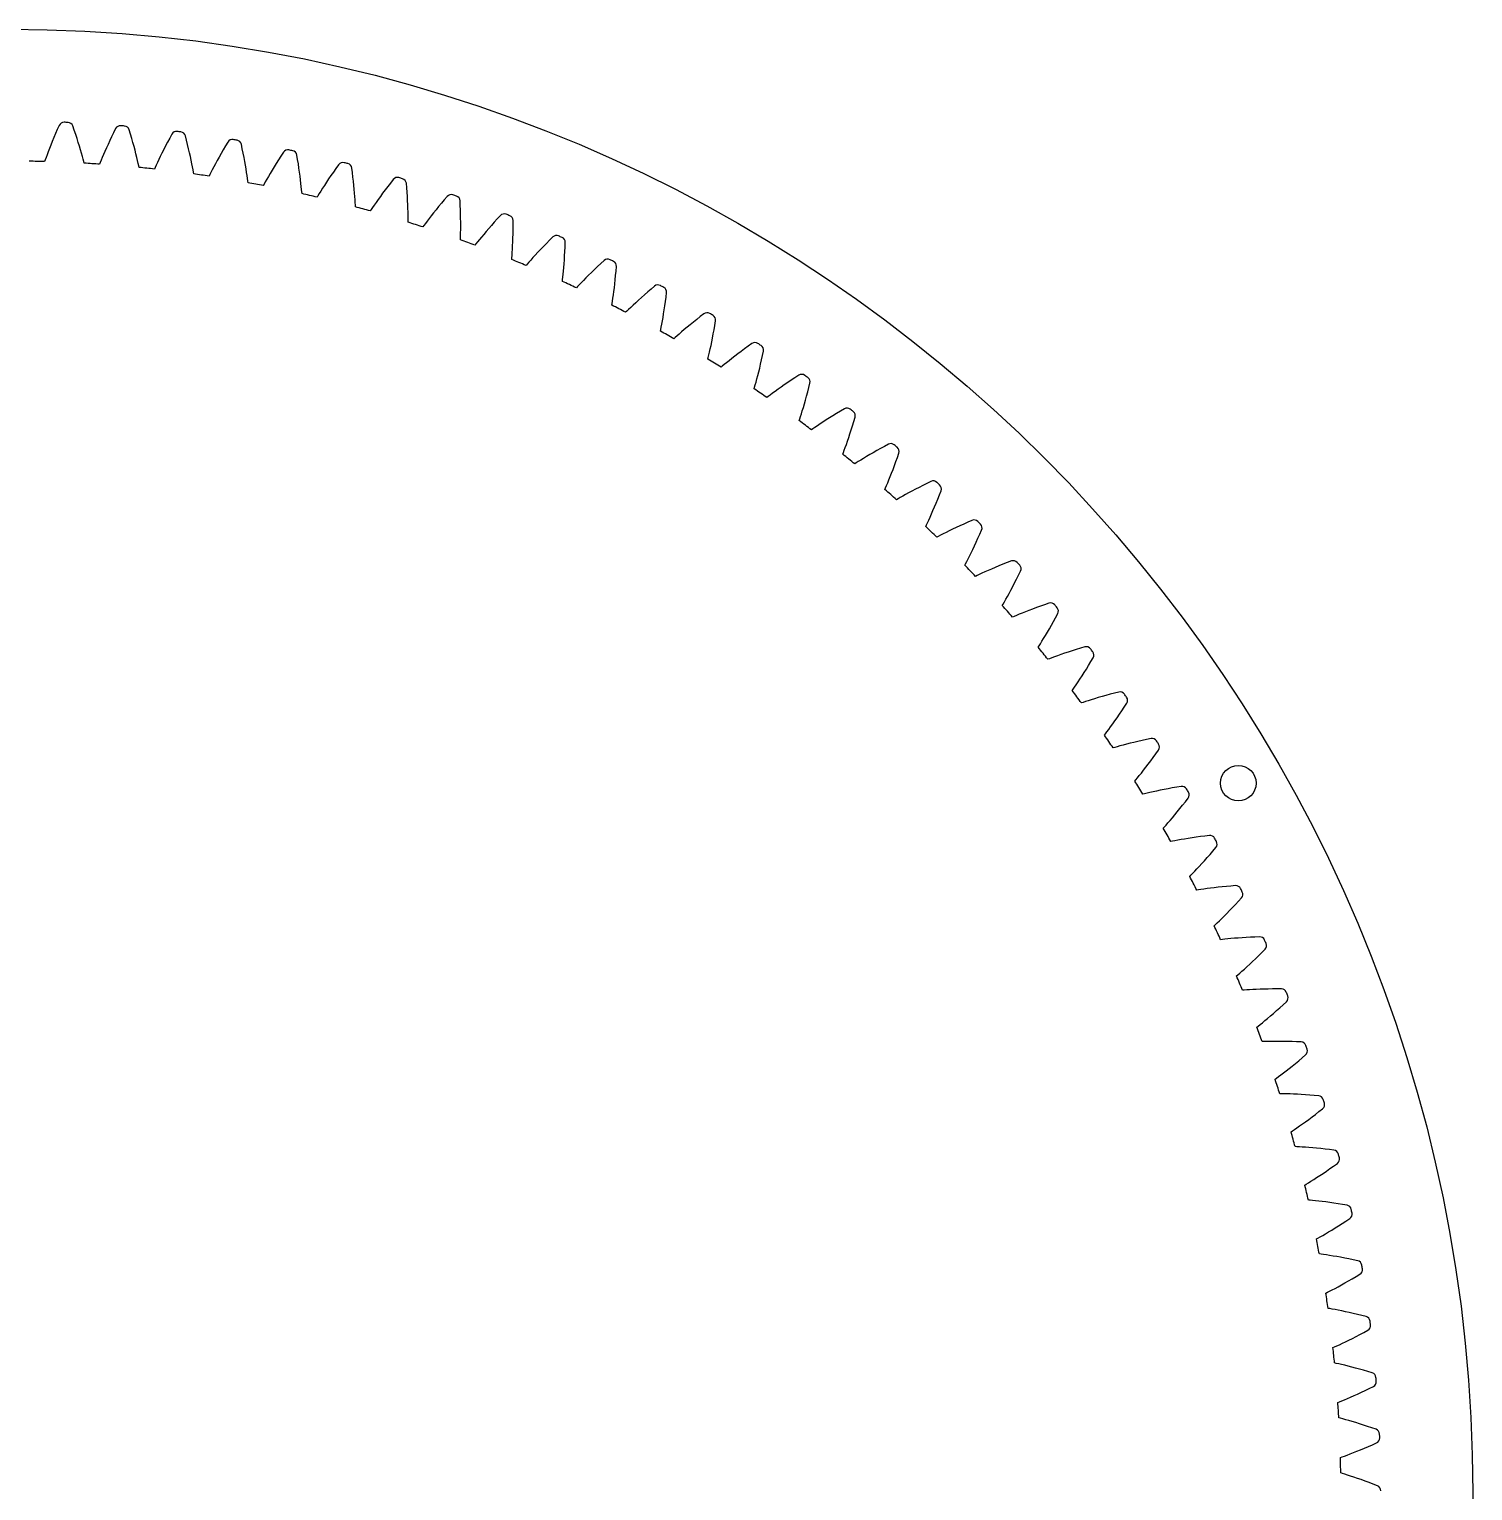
# Model space of a CAD drawing. Header units: millimetres. Extents: x -82 to 82, y -82 to 82.
# Drawn here: x 1.1 to 82.4, y 0.1 to 82.4 of the extents above; entities that cross this region are included whole.
import ezdxf

# ---------------------------------------------------------------- set-up
doc = ezdxf.new("R2010")
doc.units = ezdxf.units.MM

msp = doc.modelspace()

# ---------------------------------------------------------------- linework, layer by layer
at = {"layer": 'fixed_ring'}
for p, q in [((2.696137, 76.776271), (2.596645, 76.546141)), ((2.800373, 77.013243), (2.696137, 76.776271)), ((3.653206, 76.736686), (3.568895, 76.981456)), ((3.733354, 76.499127), (3.653206, 76.736686)), ((5.866611, 76.599267), (5.757694, 76.373446)), ((5.980551, 76.831729), (5.866611, 76.599267)), ((6.821227, 76.520166), (6.747103, 76.768211)), ((2.331701, 75.902891), (2.254958, 75.707035)), ((2.414335, 76.108696), (2.331701, 75.902891)), ((2.502687, 76.323391), (2.414335, 76.108696)), ((2.596645, 76.546141), (2.502687, 76.323391)), ((3.808596, 76.269378), (3.733354, 76.499127)), ((3.878917, 76.048121), (3.808596, 76.269378)), ((3.944274, 75.836194), (3.878917, 76.048121)), ((4.004581, 75.63467), (3.944274, 75.836194)), ((5.466394, 75.741694), (5.381623, 75.549177)), ((5.557463, 75.943909), (5.466394, 75.741694)), ((5.654612, 76.154769), (5.557463, 75.943909)), ((5.757694, 76.373446), (5.654612, 76.154769)), ((6.891489, 76.279497), (6.821227, 76.520166)), ((6.957173, 76.046836), (6.891489, 76.279497)), ((7.01829, 75.822861), (6.957173, 76.046836)), ((7.074834, 75.608415), (7.01829, 75.822861)), ((8.796875, 75.856038), (8.691095, 75.649372)), ((8.908907, 76.070268), (8.796875, 75.856038)), ((9.027062, 76.291396), (8.908907, 76.070268)), ((9.150511, 76.518951), (9.027062, 76.291396)), ((9.977594, 76.172912), (9.913784, 76.423809)), ((10.03785, 75.929546), (9.977594, 76.172912)), ((10.093863, 75.694368), (10.03785, 75.929546)), ((12.172091, 75.853181), (12.044898, 75.637125)), ((12.304838, 76.07544), (12.172091, 75.853181)), ((13.116914, 75.695518), (13.063527, 75.948837)), ((2.016445, 75.064317), (1.984515, 74.97374)), ((2.063881, 75.196726), (2.016445, 75.064317)), ((2.120422, 75.3514), (2.063881, 75.196726)), ((2.184382, 75.52254), (2.120422, 75.3514)), ((2.254958, 75.707035), (2.184382, 75.52254)), ((4.059681, 75.444977), (4.004581, 75.63467)), ((4.10929, 75.26914), (4.059681, 75.444977)), ((4.152865, 75.110325), (4.10929, 75.26914)), ((4.189205, 74.974451), (4.152865, 75.110325)), ((4.213546, 74.881547), (4.189205, 74.974451)), ((5.116753, 74.916865), (5.081107, 74.827684)), ((5.16962, 75.0472), (5.116753, 74.916865)), ((5.232505, 75.199406), (5.16962, 75.0472)), ((5.303483, 75.367756), (5.232505, 75.199406)), ((5.381623, 75.549177), (5.303483, 75.367756)), ((7.126761, 75.404571), (7.074834, 75.608415)), ((7.173975, 75.212763), (7.126761, 75.404571)), ((7.216275, 75.035026), (7.173975, 75.212763)), ((7.25325, 74.874546), (7.216275, 75.035026)), ((8.335649, 74.918934), (8.266528, 74.769458)), ((8.413523, 75.084207), (8.335649, 74.918934)), ((8.499094, 75.262244), (8.413523, 75.084207)), ((8.591748, 75.451093), (8.499094, 75.262244)), ((8.691095, 75.649372), (8.591748, 75.451093)), ((10.145673, 75.468059), (10.093863, 75.694368)), ((10.193306, 75.25146), (10.145673, 75.468059)), ((10.236765, 75.045644), (10.193306, 75.25146)), ((10.276012, 74.852049), (10.236765, 75.045644)), ((11.702423, 75.031586), (11.602044, 74.846727)), ((11.809879, 75.22559), (11.702423, 75.031586)), ((11.924109, 75.427708), (11.809879, 75.22559)), ((12.044898, 75.637125), (11.924109, 75.427708)), ((13.167062, 75.449869), (13.116914, 75.695518)), ((13.213308, 75.212578), (13.167062, 75.449869)), ((13.255722, 74.984322), (13.213308, 75.212578)), ((13.294363, 74.765938), (13.255722, 74.984322)), ((15.160311, 75.074758), (15.030971, 74.870511)), ((15.296324, 75.285373), (15.160311, 75.074758)), ((15.438142, 75.501956), (15.296324, 75.285373)), ((16.233825, 75.0888), (16.190951, 75.344109)), ((16.273778, 74.841289), (16.233825, 75.0888)), ((7.283943, 74.737286), (7.25325, 74.874546)), ((7.304425, 74.643455), (7.283943, 74.737286)), ((8.20832, 74.641418), (8.169019, 74.553787)), ((8.266528, 74.769458), (8.20832, 74.641418)), ((10.310931, 74.672715), (10.276012, 74.852049)), ((10.341243, 74.510845), (10.310931, 74.672715)), ((10.366238, 74.372434), (10.341243, 74.510845)), ((10.382824, 74.277836), (10.366238, 74.372434)), ((11.285863, 74.238448), (11.242974, 74.152515)), ((11.349312, 74.363972), (11.285863, 74.238448)), ((11.424551, 74.510465), (11.349312, 74.363972)), ((11.509189, 74.672379), (11.424551, 74.510465)), ((11.602044, 74.846727), (11.509189, 74.672379)), ((13.329279, 74.558503), (13.294363, 74.765938)), ((13.360493, 74.363451), (13.329279, 74.558503)), ((13.387971, 74.182828), (13.360493, 74.363451)), ((13.411567, 74.019843), (13.387971, 74.182828)), ((14.585191, 74.132974), (14.493935, 73.974696)), ((14.685172, 74.303336), (14.585191, 74.132974)), ((14.793105, 74.483889), (14.685172, 74.303336)), ((14.908486, 74.673286), (14.793105, 74.483889)), ((15.030971, 74.870511), (14.908486, 74.673286)), ((16.310179, 74.602289), (16.273778, 74.841289)), ((16.343123, 74.372475), (16.310179, 74.602289)), ((16.372707, 74.152681), (16.343123, 74.372475)), ((16.399021, 73.94398), (16.372707, 74.152681)), ((18.112153, 74.185399), (17.981623, 73.993404)), ((18.249823, 74.384127), (18.112153, 74.185399)), ((18.394423, 74.588941), (18.249823, 74.384127)), ((18.545071, 74.799479), (18.394423, 74.588941)), ((19.323, 74.353793), (19.290714, 74.610656)), ((19.352691, 74.104843), (19.323, 74.353793)), ((19.379184, 73.864543), (19.352691, 74.104843)), ((13.430821, 73.880517), (13.411567, 74.019843)), ((13.443484, 73.785315), (13.430821, 73.880517)), ((14.344124, 73.708642), (14.29772, 73.624556)), ((14.412706, 73.831437), (14.344124, 73.708642)), ((14.493935, 73.974696), (14.412706, 73.831437)), ((16.422147, 73.747805), (16.399021, 73.94398)), ((16.442138, 73.5662), (16.422147, 73.747805)), ((16.458979, 73.402379), (16.442138, 73.5662)), ((16.472458, 73.262377), (16.458979, 73.402379)), ((17.538556, 73.312542), (17.451477, 73.172763)), ((17.636275, 73.466913), (17.538556, 73.312542)), ((17.743211, 73.632999), (17.636275, 73.466913)), ((17.858513, 73.808937), (17.743211, 73.632999)), ((17.981623, 73.993404), (17.858513, 73.808937)), ((19.402603, 73.633563), (19.379184, 73.864543)), ((19.423078, 73.412735), (19.402603, 73.633563)), ((19.440745, 73.203124), (19.423078, 73.412735)), ((21.162391, 73.373542), (21.024038, 73.187106)), ((21.308155, 73.566411), (21.162391, 73.373542)), ((21.461096, 73.765075), (21.308155, 73.566411)), ((21.620315, 73.969207), (21.461096, 73.765075)), ((22.379162, 73.491755), (22.357518, 73.749732)), ((22.39854, 73.24179), (22.379162, 73.491755)), ((16.481176, 73.166733), (16.472458, 73.262377)), ((17.377878, 73.052907), (17.32804, 72.97081)), ((17.451477, 73.172763), (17.377878, 73.052907)), ((19.455745, 73.006161), (19.440745, 73.203124)), ((19.468214, 72.823886), (19.455745, 73.006161)), ((19.47827, 72.659509), (19.468214, 72.823886)), ((19.485953, 72.519069), (19.47827, 72.659509)), ((19.490711, 72.423147), (19.485953, 72.519069)), ((20.553213, 72.525135), (20.460431, 72.389074)), ((20.657228, 72.675336), (20.553213, 72.525135)), ((20.770936, 72.836861), (20.657228, 72.675336)), ((20.89341, 73.007884), (20.770936, 72.836861)), ((21.024038, 73.187106), (20.89341, 73.007884)), ((22.41508, 73.0006), (22.39854, 73.24179)), ((22.428933, 72.76885), (22.41508, 73.0006)), ((22.440265, 72.547365), (22.428933, 72.76885)), ((22.449256, 72.337203), (22.440265, 72.547365)), ((24.330083, 72.623009), (24.176473, 72.436328)), ((24.491103, 72.815182), (24.330083, 72.623009)), ((24.658622, 73.012561), (24.491103, 72.815182)), ((25.397089, 72.504157), (25.386125, 72.762808)), ((25.406121, 72.253604), (25.397089, 72.504157)), ((20.381943, 72.272361), (20.328754, 72.192394)), ((20.460431, 72.389074), (20.381943, 72.272361)), ((22.456103, 72.139788), (22.449256, 72.337203)), ((22.461028, 71.957154), (22.456103, 72.139788)), ((22.464283, 71.792501), (22.461028, 71.957154)), ((22.466156, 71.651864), (22.464283, 71.792501)), ((22.466946, 71.555827), (22.466156, 71.651864)), ((23.642888, 71.759595), (23.532755, 71.61382)), ((23.763174, 71.916282), (23.642888, 71.759595)), ((23.89261, 72.082098), (23.763174, 71.916282)), ((24.030533, 72.255769), (23.89261, 72.082098)), ((24.176473, 72.436328), (24.030533, 72.255769)), ((25.41268, 72.011938), (25.406121, 72.253604)), ((25.416945, 71.779813), (25.41268, 72.011938)), ((25.419114, 71.558048), (25.416945, 71.779813)), ((27.479267, 71.740886), (27.310443, 71.555531)), ((27.6548, 71.931173), (27.479267, 71.740886)), ((28.371627, 71.392687), (28.371361, 71.65157)), ((23.351185, 71.36834), (23.294737, 71.290639)), ((23.43443, 71.481709), (23.351185, 71.36834)), ((23.532755, 71.61382), (23.43443, 71.481709)), ((25.407976, 70.662243), (25.411917, 70.802837)), ((25.411917, 70.802837), (25.415469, 70.967483)), ((25.415469, 70.967483), (25.418095, 71.150166)), ((25.418095, 71.150166), (25.419412, 71.347695)), ((25.419412, 71.347695), (25.419114, 71.558048)), ((26.714813, 70.872835), (26.588155, 70.721253)), ((26.850991, 71.033161), (26.714813, 70.872835)), ((26.995973, 71.200984), (26.850991, 71.033161)), ((27.149249, 71.375358), (26.995973, 71.200984)), ((27.310443, 71.555531), (27.149249, 71.375358)), ((28.361531, 70.668141), (28.366863, 70.900244)), ((28.366863, 70.900244), (28.370296, 71.141975)), ((28.370296, 71.141975), (28.371627, 71.392687)), ((25.404796, 70.566255), (25.407976, 70.662243)), ((26.280532, 70.342387), (26.220922, 70.267085)), ((26.368391, 70.452219), (26.280532, 70.342387)), ((26.472091, 70.580154), (26.368391, 70.452219)), ((26.588155, 70.721253), (26.472091, 70.580154)), ((28.326487, 69.856566), (28.33666, 70.038984)), ((28.33666, 70.038984), (28.346139, 70.23629)), ((28.346139, 70.23629), (28.354534, 70.446476)), ((28.354534, 70.446476), (28.361531, 70.668141)), ((29.915291, 70.024553), (29.763497, 69.862865)), ((30.075642, 70.192444), (29.915291, 70.024553)), ((30.244144, 70.365802), (30.075642, 70.192444)), ((30.420483, 70.544022), (30.244144, 70.365802)), ((30.60373, 70.726893), (30.420483, 70.544022)), ((31.286001, 69.908801), (31.297691, 70.159243)), ((31.297691, 70.159243), (31.308124, 70.417917)), ((28.299243, 69.456122), (28.306387, 69.551896)), ((28.306387, 69.551896), (28.316134, 69.692208)), ((28.316134, 69.692208), (28.326487, 69.856566)), ((29.16498, 69.196255), (29.102308, 69.123481)), ((29.257302, 69.302363), (29.16498, 69.196255)), ((29.366201, 69.425903), (29.257302, 69.302363)), ((29.487996, 69.562085), (29.366201, 69.425903)), ((29.62081, 69.708304), (29.487996, 69.562085)), ((29.763497, 69.862865), (29.62081, 69.708304)), ((31.224437, 69.004888), (31.241512, 69.214548)), ((31.241512, 69.214548), (31.257663, 69.435734)), ((31.257663, 69.435734), (31.272581, 69.667418)), ((31.272581, 69.667418), (31.286001, 69.908801)), ((33.309727, 69.226635), (33.126173, 69.055854)), ((33.500374, 69.401777), (33.309727, 69.226635)), ((31.156436, 68.322721), (31.171974, 68.46251)), ((31.171974, 68.46251), (31.18911, 68.626301)), ((31.18911, 68.626301), (31.206813, 68.808142)), ((31.206813, 68.808142), (31.224437, 69.004888)), ((32.4762, 68.424677), (32.337458, 68.284072)), ((32.625153, 68.573209), (32.4762, 68.424677)), ((32.783499, 68.728487), (32.625153, 68.573209)), ((32.950651, 68.889608), (32.783499, 68.728487)), ((33.126173, 69.055854), (32.950651, 68.889608)), ((34.124871, 68.315567), (34.148255, 68.556189)), ((34.148255, 68.556189), (34.170284, 68.805934)), ((34.170284, 68.805934), (34.191398, 69.063956)), ((31.145341, 68.227324), (31.156436, 68.322721)), ((31.999599, 67.931903), (31.933974, 67.861781)), ((32.096228, 68.034105), (31.999599, 67.931903)), ((32.210139, 68.153039), (32.096228, 68.034105)), ((32.337458, 68.284072), (32.210139, 68.153039)), ((34.02365, 67.459743), (34.049389, 67.655592)), ((34.049389, 67.655592), (34.075113, 67.864367)), ((34.075113, 67.864367), (34.100391, 68.084697)), ((34.100391, 68.084697), (34.124871, 68.315567)), ((35.951607, 67.627925), (35.769365, 67.469074)), ((36.142061, 67.790975), (35.951607, 67.627925)), ((36.339783, 67.958089), (36.142061, 67.790975)), ((36.984498, 67.335071), (37.016256, 67.592)), ((33.938228, 66.881961), (33.953256, 66.976818)), ((33.953256, 66.976818), (33.974557, 67.115846)), ((33.974557, 67.115846), (33.998447, 67.278788)), ((33.998447, 67.278788), (34.02365, 67.459743)), ((34.999046, 66.763737), (34.880317, 66.649612)), ((35.131671, 66.889396), (34.999046, 66.763737)), ((35.276106, 67.024148), (35.131671, 66.889396)), ((35.43107, 67.166397), (35.276106, 67.024148)), ((35.595697, 67.314999), (35.43107, 67.166397)), ((35.769365, 67.469074), (35.595697, 67.314999)), ((36.884859, 66.617339), (36.918859, 66.846999)), ((36.918859, 66.846999), (36.952167, 67.086449)), ((36.952167, 67.086449), (36.984498, 67.335071)), ((34.779548, 66.55149), (34.711081, 66.48414)), ((34.880317, 66.649612), (34.779548, 66.55149)), ((36.749699, 65.816331), (36.782357, 65.996089)), ((36.782357, 65.996089), (36.816169, 66.190707)), ((36.816169, 66.190707), (36.850498, 66.398241)), ((36.850498, 66.398241), (36.884859, 66.617339)), ((38.526967, 65.933271), (38.34708, 65.786504)), ((38.715618, 66.084456), (38.526967, 65.933271)), ((38.912647, 66.239496), (38.715618, 66.084456)), ((39.117106, 66.398295), (38.912647, 66.239496)), ((39.735525, 65.749167), (39.777873, 66.004564)), ((36.673132, 65.422331), (36.692067, 65.516487)), ((36.692067, 65.516487), (36.719095, 65.654515)), ((36.719095, 65.654515), (36.749699, 65.816331)), ((37.500076, 65.057375), (37.428885, 64.992912)), ((37.604815, 65.151248), (37.500076, 65.057375)), ((37.728158, 65.260369), (37.604815, 65.151248)), ((37.865863, 65.380441), (37.728158, 65.260369)), ((38.015743, 65.509109), (37.865863, 65.380441)), ((38.176453, 65.644833), (38.015743, 65.509109)), ((38.34708, 65.786504), (38.176453, 65.644833)), ((39.562924, 64.818675), (39.606311, 65.036165)), ((39.606311, 65.036165), (39.649772, 65.264225)), ((39.649772, 65.264225), (39.692947, 65.502094)), ((39.692947, 65.502094), (39.735525, 65.749167)), ((39.400899, 64.081014), (39.438164, 64.241427)), ((39.438164, 64.241427), (39.478223, 64.419683)), ((39.478223, 64.419683), (39.520048, 64.612737)), ((39.520048, 64.612737), (39.562924, 64.818675)), ((41.218746, 64.284823), (41.032948, 64.145614)), ((41.413484, 64.428082), (41.218746, 64.284823)), ((41.616752, 64.574847), (41.413484, 64.428082)), ((41.827599, 64.725062), (41.616752, 64.574847)), ((42.418664, 64.050932), (42.47153, 64.30436)), ((39.34538, 63.850929), (39.36819, 63.944221)), ((39.36819, 63.944221), (39.400899, 64.081014)), ((40.156537, 63.452111), (40.082742, 63.390645)), ((40.265065, 63.541576), (40.156537, 63.452111)), ((40.392812, 63.645506), (40.265065, 63.541576)), ((40.535361, 63.759784), (40.392812, 63.645506)), ((40.69043, 63.882148), (40.535361, 63.759784)), ((40.856612, 64.011116), (40.69043, 63.882148)), ((41.032948, 64.145614), (40.856612, 64.011116)), ((42.260095, 63.343879), (42.312944, 63.569948)), ((42.312944, 63.569948), (42.365912, 63.805829)), ((42.365912, 63.805829), (42.418664, 64.050932)), ((42.059249, 62.556769), (42.106641, 62.733216)), ((42.106641, 62.733216), (42.156408, 62.924378)), ((42.156408, 62.924378), (42.207758, 63.128368)), ((42.207758, 63.128368), (42.260095, 63.343879)), ((44.040595, 62.661633), (43.840104, 62.526544)), ((44.249755, 62.799873), (44.040595, 62.661633)), ((44.466629, 62.941247), (44.249755, 62.799873)), ((41.950408, 62.170438), (41.977054, 62.262708)), ((41.977054, 62.262708), (42.015388, 62.398032)), ((42.015388, 62.398032), (42.059249, 62.556769)), ((42.856523, 61.823343), (42.74439, 61.73844)), ((42.988456, 61.921906), (42.856523, 61.823343)), ((43.135606, 62.030195), (42.988456, 61.921906)), ((43.295599, 62.146047), (43.135606, 62.030195)), ((43.466968, 62.268036), (43.295599, 62.146047)), ((43.648712, 62.395133), (43.466968, 62.268036)), ((43.840104, 62.526544), (43.648712, 62.395133)), ((44.841679, 61.543371), (44.903825, 61.767062)), ((44.903825, 61.767062), (44.966495, 62.000554)), ((44.966495, 62.000554), (45.029331, 62.243267)), ((45.029331, 62.243267), (45.092625, 62.494294)), ((42.74439, 61.73844), (42.668118, 61.680075)), ((44.608477, 60.765233), (44.66312, 60.939571)), ((44.66312, 60.939571), (44.720744, 61.128512)), ((44.720744, 61.128512), (44.780481, 61.330206)), ((44.780481, 61.330206), (44.841679, 61.543371)), ((46.807158, 60.917607), (46.592465, 60.788129)), ((47.029689, 61.049897), (46.807158, 60.917607)), ((44.483763, 60.383729), (44.5142, 60.47482)), ((44.5142, 60.47482), (44.558094, 60.608445)), ((44.558094, 60.608445), (44.608477, 60.765233)), ((45.662154, 60.194629), (45.510654, 60.092513)), ((45.826798, 60.303769), (45.662154, 60.194629)), ((46.003062, 60.418573), (45.826798, 60.303769)), ((46.189902, 60.538051), (46.003062, 60.418573)), ((46.386562, 60.66144), (46.189902, 60.538051)), ((46.592465, 60.788129), (46.386562, 60.66144)), ((47.490254, 60.089351), (47.563066, 60.32926)), ((47.563066, 60.32926), (47.63668, 60.577457)), ((45.259215, 59.919289), (45.180597, 59.864127)), ((45.374761, 59.999486), (45.259215, 59.919289)), ((45.510654, 60.092513), (45.374761, 59.999486)), ((47.208676, 59.22821), (47.276697, 59.427263)), ((47.276697, 59.427263), (47.346652, 59.637717)), ((47.346652, 59.637717), (47.417988, 59.858649)), ((47.417988, 59.858649), (47.490254, 60.089351)), ((46.94112, 58.493857), (46.975294, 58.583611)), ((46.975294, 58.583611), (47.024673, 58.715308)), ((47.024673, 58.715308), (47.081493, 58.86988)), ((47.081493, 58.86988), (47.143293, 59.041812)), ((47.143293, 59.041812), (47.208676, 59.22821)), ((48.46056, 58.465886), (48.279702, 58.358464)), ((48.652178, 58.57754), (48.46056, 58.465886)), ((48.853769, 58.692697), (48.652178, 58.57754)), ((49.064731, 58.810768), (48.853769, 58.692697)), ((49.284592, 58.931264), (49.064731, 58.810768)), ((49.5124, 59.054245), (49.284592, 58.931264)), ((50.015541, 58.312182), (50.099349, 58.557125)), ((47.696716, 57.997768), (47.615885, 57.945901)), ((47.815477, 58.073121), (47.696716, 57.997768)), ((47.955099, 58.160452), (47.815477, 58.073121)), ((48.110688, 58.256221), (47.955099, 58.160452)), ((48.279702, 58.358464), (48.110688, 58.256221)), ((49.692141, 57.42279), (49.770733, 57.630172)), ((49.770733, 57.630172), (49.851139, 57.847968)), ((49.851139, 57.847968), (49.932877, 58.075486)), ((49.932877, 58.075486), (50.015541, 58.312182)), ((49.410911, 56.721858), (49.47407, 56.87395)), ((49.47407, 56.87395), (49.542923, 57.04318)), ((49.542923, 57.04318), (49.615953, 57.226718)), ((49.615953, 57.226718), (49.692141, 57.42279)), ((51.677824, 56.844238), (51.453171, 56.732931)), ((51.91052, 56.9577), (51.677824, 56.844238)), ((49.318278, 56.504048), (49.356132, 56.592314)), ((49.356132, 56.592314), (49.410911, 56.721858)), ((50.174501, 56.047539), (50.052728, 55.977158)), ((50.317613, 56.129026), (50.174501, 56.047539)), ((50.477027, 56.218283), (50.317613, 56.129026)), ((50.650122, 56.313455), (50.477027, 56.218283)), ((50.835264, 56.41331), (50.650122, 56.313455)), ((51.031333, 56.516951), (50.835264, 56.41331)), ((51.23751, 56.623679), (51.031333, 56.516951)), ((51.453171, 56.732931), (51.23751, 56.623679)), ((52.29019, 55.962401), (52.382565, 56.195478)), ((52.382565, 56.195478), (52.476424, 56.436749)), ((50.052728, 55.977158), (49.969822, 55.928676)), ((51.938462, 55.127454), (52.022687, 55.32021)), ((52.022687, 55.32021), (52.109782, 55.524168)), ((52.109782, 55.524168), (52.19912, 55.738455)), ((52.19912, 55.738455), (52.29019, 55.962401)), ((51.611176, 54.417704), (51.652646, 54.50433)), ((51.652646, 54.50433), (51.712731, 54.631499)), ((51.712731, 54.631499), (51.782122, 54.780851)), ((51.782122, 54.780851), (51.857909, 54.947091)), ((51.857909, 54.947091), (51.938462, 55.127454)), ((53.323302, 54.359803), (53.123117, 54.264354)), ((53.533713, 54.45792), (53.323302, 54.359803)), ((53.753705, 54.558166), (53.533713, 54.45792)), ((53.982765, 54.660094), (53.753705, 54.558166)), ((54.219951, 54.763843), (53.982765, 54.660094)), ((52.323225, 53.860912), (52.238387, 53.815898)), ((52.447803, 53.926201), (52.323225, 53.860912)), ((52.59416, 54.001704), (52.447803, 53.926201)), ((52.757127, 54.084297), (52.59416, 54.001704)), ((52.934007, 54.172234), (52.757127, 54.084297)), ((53.123117, 54.264354), (52.934007, 54.172234)), ((54.359803, 53.323302), (54.45792, 53.533713)), ((54.45792, 53.533713), (54.558166, 53.753705)), ((54.558166, 53.753705), (54.660094, 53.982765)), ((54.660094, 53.982765), (54.763843, 54.219951)), ((54.001704, 52.59416), (54.084297, 52.757127)), ((54.084297, 52.757127), (54.172234, 52.934007)), ((54.172234, 52.934007), (54.264354, 53.123117)), ((54.264354, 53.123117), (54.359803, 53.323302)), ((53.815898, 52.238387), (53.860912, 52.323225)), ((53.860912, 52.323225), (53.926201, 52.447803)), ((53.926201, 52.447803), (54.001704, 52.59416)), ((55.127454, 51.938462), (54.947091, 51.857909)), ((55.32021, 52.022687), (55.127454, 51.938462)), ((55.524168, 52.109782), (55.32021, 52.022687)), ((55.738455, 52.19912), (55.524168, 52.109782)), ((55.962401, 52.29019), (55.738455, 52.19912)), ((56.195478, 52.382565), (55.962401, 52.29019)), ((56.436749, 52.476424), (56.195478, 52.382565)), ((56.844238, 51.677824), (56.9577, 51.91052)), ((54.50433, 51.652646), (54.417704, 51.611176)), ((54.631499, 51.712731), (54.50433, 51.652646)), ((54.780851, 51.782122), (54.631499, 51.712731)), ((54.947091, 51.857909), (54.780851, 51.782122)), ((56.516951, 51.031333), (56.623679, 51.23751)), ((56.623679, 51.23751), (56.732931, 51.453171)), ((56.732931, 51.453171), (56.844238, 51.677824)), ((56.047539, 50.174501), (56.129026, 50.317613)), ((56.129026, 50.317613), (56.218283, 50.477027)), ((56.218283, 50.477027), (56.313455, 50.650122)), ((56.313455, 50.650122), (56.41331, 50.835264)), ((56.41331, 50.835264), (56.516951, 51.031333)), ((55.928676, 49.969822), (55.977158, 50.052728)), ((55.977158, 50.052728), (56.047539, 50.174501)), ((56.721858, 49.410911), (56.592314, 49.356132)), ((56.87395, 49.47407), (56.721858, 49.410911)), ((57.04318, 49.542923), (56.87395, 49.47407)), ((57.226718, 49.615953), (57.04318, 49.542923)), ((57.42279, 49.692141), (57.226718, 49.615953)), ((57.630172, 49.770733), (57.42279, 49.692141)), ((57.847968, 49.851139), (57.630172, 49.770733)), ((58.075486, 49.932877), (57.847968, 49.851139)), ((58.312182, 50.015541), (58.075486, 49.932877)), ((58.557125, 50.099349), (58.312182, 50.015541)), ((58.931264, 49.284592), (59.054245, 49.5124)), ((56.592314, 49.356132), (56.504048, 49.318278)), ((58.465886, 48.46056), (58.57754, 48.652178)), ((58.57754, 48.652178), (58.692697, 48.853769)), ((58.692697, 48.853769), (58.810768, 49.064731)), ((58.810768, 49.064731), (58.931264, 49.284592)), ((57.997768, 47.696716), (58.073121, 47.815477)), ((58.073121, 47.815477), (58.160452, 47.955099)), ((58.160452, 47.955099), (58.256221, 48.110688)), ((58.256221, 48.110688), (58.358464, 48.279702)), ((58.358464, 48.279702), (58.465886, 48.46056)), ((57.945901, 47.615885), (57.997768, 47.696716)), ((58.583611, 46.975294), (58.493857, 46.94112)), ((58.715308, 47.024673), (58.583611, 46.975294)), ((58.86988, 47.081493), (58.715308, 47.024673)), ((59.041812, 47.143293), (58.86988, 47.081493)), ((59.22821, 47.208676), (59.041812, 47.143293)), ((59.427263, 47.276697), (59.22821, 47.208676)), ((59.637717, 47.346652), (59.427263, 47.276697)), ((59.858649, 47.417988), (59.637717, 47.346652)), ((60.089351, 47.490254), (59.858649, 47.417988)), ((60.32926, 47.563066), (60.089351, 47.490254)), ((60.577457, 47.63668), (60.32926, 47.563066)), ((60.917607, 46.807158), (61.049897, 47.029689)), ((60.418573, 46.003062), (60.538051, 46.189902)), ((60.538051, 46.189902), (60.66144, 46.386562)), ((60.66144, 46.386562), (60.788129, 46.592465)), ((60.788129, 46.592465), (60.917607, 46.807158)), ((59.919289, 45.259215), (59.999486, 45.374761)), ((59.999486, 45.374761), (60.092513, 45.510654)), ((60.092513, 45.510654), (60.194629, 45.662154)), ((60.194629, 45.662154), (60.303769, 45.826798)), ((60.303769, 45.826798), (60.418573, 46.003062)), ((59.864127, 45.180597), (59.919289, 45.259215)), ((60.47482, 44.5142), (60.383729, 44.483763)), ((60.608445, 44.558094), (60.47482, 44.5142)), ((60.765233, 44.608477), (60.608445, 44.558094)), ((60.939571, 44.66312), (60.765233, 44.608477)), ((61.128512, 44.720744), (60.939571, 44.66312)), ((61.330206, 44.780481), (61.128512, 44.720744)), ((61.543371, 44.841679), (61.330206, 44.780481)), ((61.767062, 44.903825), (61.543371, 44.841679)), ((62.000554, 44.966495), (61.767062, 44.903825)), ((62.243267, 45.029331), (62.000554, 44.966495)), ((62.494294, 45.092625), (62.243267, 45.029331)), ((62.799873, 44.249755), (62.941247, 44.466629)), ((62.268036, 43.466968), (62.395133, 43.648712)), ((62.395133, 43.648712), (62.526544, 43.840104)), ((62.526544, 43.840104), (62.661633, 44.040595)), ((62.661633, 44.040595), (62.799873, 44.249755)), ((61.73844, 42.74439), (61.823343, 42.856523)), ((61.823343, 42.856523), (61.921906, 42.988456)), ((61.921906, 42.988456), (62.030195, 43.135606)), ((62.030195, 43.135606), (62.146047, 43.295599)), ((62.146047, 43.295599), (62.268036, 43.466968)), ((61.680075, 42.668118), (61.73844, 42.74439)), ((62.398032, 42.015388), (62.262708, 41.977054)), ((62.556769, 42.059249), (62.398032, 42.015388)), ((62.733216, 42.106641), (62.556769, 42.059249)), ((62.924378, 42.156408), (62.733216, 42.106641)), ((63.128368, 42.207758), (62.924378, 42.156408)), ((63.343879, 42.260095), (63.128368, 42.207758)), ((63.569948, 42.312944), (63.343879, 42.260095)), ((63.805829, 42.365912), (63.569948, 42.312944)), ((64.050932, 42.418664), (63.805829, 42.365912)), ((64.30436, 42.47153), (64.050932, 42.418664)), ((62.262708, 41.977054), (62.170438, 41.950408)), ((64.145614, 41.032948), (64.284823, 41.218746)), ((64.284823, 41.218746), (64.428082, 41.413484)), ((64.428082, 41.413484), (64.574847, 41.616752)), ((64.574847, 41.616752), (64.725062, 41.827599)), ((63.541576, 40.265065), (63.645506, 40.392812)), ((63.645506, 40.392812), (63.759784, 40.535361)), ((63.759784, 40.535361), (63.882148, 40.69043)), ((63.882148, 40.69043), (64.011116, 40.856612)), ((64.011116, 40.856612), (64.145614, 41.032948)), ((63.390645, 40.082742), (63.452111, 40.156537)), ((63.452111, 40.156537), (63.541576, 40.265065)), ((64.612737, 39.520048), (64.419683, 39.478223)), ((64.818675, 39.562924), (64.612737, 39.520048)), ((65.036165, 39.606311), (64.818675, 39.562924)), ((65.264225, 39.649772), (65.036165, 39.606311)), ((65.502094, 39.692947), (65.264225, 39.649772)), ((65.749167, 39.735525), (65.502094, 39.692947)), ((66.004564, 39.777873), (65.749167, 39.735525)), ((63.944221, 39.36819), (63.850929, 39.34538)), ((64.081014, 39.400899), (63.944221, 39.36819)), ((64.241427, 39.438164), (64.081014, 39.400899)), ((64.419683, 39.478223), (64.241427, 39.438164)), ((65.933271, 38.526967), (66.084456, 38.715618)), ((66.084456, 38.715618), (66.239496, 38.912647)), ((66.239496, 38.912647), (66.398295, 39.117106)), ((65.380441, 37.865863), (65.509109, 38.015743)), ((65.509109, 38.015743), (65.644833, 38.176453)), ((65.644833, 38.176453), (65.786504, 38.34708)), ((65.786504, 38.34708), (65.933271, 38.526967)), ((64.992912, 37.428885), (65.057375, 37.500076)), ((65.057375, 37.500076), (65.151248, 37.604815)), ((65.151248, 37.604815), (65.260369, 37.728158)), ((65.260369, 37.728158), (65.380441, 37.865863)), ((65.516487, 36.692067), (65.422331, 36.673132)), ((65.654515, 36.719095), (65.516487, 36.692067)), ((65.816331, 36.749699), (65.654515, 36.719095)), ((65.996089, 36.782357), (65.816331, 36.749699)), ((66.190707, 36.816169), (65.996089, 36.782357)), ((66.398241, 36.850498), (66.190707, 36.816169)), ((66.617339, 36.884859), (66.398241, 36.850498)), ((66.846999, 36.918859), (66.617339, 36.884859)), ((67.086449, 36.952167), (66.846999, 36.918859)), ((67.335071, 36.984498), (67.086449, 36.952167)), ((67.592, 37.016256), (67.335071, 36.984498)), ((67.790975, 36.142061), (67.958089, 36.339783)), ((67.024148, 35.276106), (67.166397, 35.43107)), ((67.166397, 35.43107), (67.314999, 35.595697)), ((67.314999, 35.595697), (67.469074, 35.769365)), ((67.469074, 35.769365), (67.627925, 35.951607)), ((67.627925, 35.951607), (67.790975, 36.142061)), ((66.48414, 34.711081), (66.55149, 34.779548)), ((66.55149, 34.779548), (66.649612, 34.880317)), ((66.649612, 34.880317), (66.763737, 34.999046)), ((66.763737, 34.999046), (66.889396, 35.131671)), ((66.889396, 35.131671), (67.024148, 35.276106)), ((66.976818, 33.953256), (66.881961, 33.938228)), ((67.115846, 33.974557), (66.976818, 33.953256)), ((67.278788, 33.998447), (67.115846, 33.974557)), ((67.459743, 34.02365), (67.278788, 33.998447)), ((67.655592, 34.049389), (67.459743, 34.02365)), ((67.864367, 34.075113), (67.655592, 34.049389)), ((68.084697, 34.100391), (67.864367, 34.075113)), ((68.315567, 34.124871), (68.084697, 34.100391)), ((68.556189, 34.148255), (68.315567, 34.124871)), ((68.805934, 34.170284), (68.556189, 34.148255)), ((69.063956, 34.191398), (68.805934, 34.170284)), ((68.728487, 32.783499), (68.889608, 32.950651)), ((68.889608, 32.950651), (69.055854, 33.126173)), ((69.055854, 33.126173), (69.226635, 33.309727)), ((69.226635, 33.309727), (69.401777, 33.500374)), ((68.034105, 32.096228), (68.153039, 32.210139)), ((68.153039, 32.210139), (68.284072, 32.337458)), ((68.284072, 32.337458), (68.424677, 32.4762)), ((68.424677, 32.4762), (68.573209, 32.625153)), ((68.573209, 32.625153), (68.728487, 32.783499)), ((67.861781, 31.933974), (67.931903, 31.999599)), ((67.931903, 31.999599), (68.034105, 32.096228)), ((69.908801, 31.286001), (69.667418, 31.272581)), ((70.159243, 31.297691), (69.908801, 31.286001)), ((70.417917, 31.308124), (70.159243, 31.297691)), ((68.322721, 31.156436), (68.227324, 31.145341)), ((68.46251, 31.171974), (68.322721, 31.156436)), ((68.626301, 31.18911), (68.46251, 31.171974)), ((68.808142, 31.206813), (68.626301, 31.18911)), ((69.004888, 31.224437), (68.808142, 31.206813)), ((69.214548, 31.241512), (69.004888, 31.224437)), ((69.435734, 31.257663), (69.214548, 31.241512)), ((69.667418, 31.272581), (69.435734, 31.257663)), ((70.544022, 30.420483), (70.726893, 30.60373)), ((69.708304, 29.62081), (69.862865, 29.763497)), ((69.862865, 29.763497), (70.024553, 29.915291)), ((70.024553, 29.915291), (70.192444, 30.075642)), ((70.192444, 30.075642), (70.365802, 30.244144)), ((70.365802, 30.244144), (70.544022, 30.420483)), ((69.123481, 29.102308), (69.196255, 29.16498)), ((69.196255, 29.16498), (69.302363, 29.257302)), ((69.302363, 29.257302), (69.425903, 29.366201)), ((69.425903, 29.366201), (69.562085, 29.487996)), ((69.562085, 29.487996), (69.708304, 29.62081)), ((69.551896, 28.306387), (69.456122, 28.299243)), ((69.692208, 28.316134), (69.551896, 28.306387)), ((69.856566, 28.326487), (69.692208, 28.316134)), ((70.038984, 28.33666), (69.856566, 28.326487)), ((70.23629, 28.346139), (70.038984, 28.33666)), ((70.446476, 28.354534), (70.23629, 28.346139)), ((70.668141, 28.361531), (70.446476, 28.354534)), ((70.900244, 28.366863), (70.668141, 28.361531)), ((71.141975, 28.370296), (70.900244, 28.366863)), ((71.392687, 28.371627), (71.141975, 28.370296)), ((71.65157, 28.371361), (71.392687, 28.371627)), ((71.375358, 27.149249), (71.555531, 27.310443)), ((71.555531, 27.310443), (71.740886, 27.479267)), ((71.740886, 27.479267), (71.931173, 27.6548)), ((70.342387, 26.280532), (70.452219, 26.368391)), ((70.452219, 26.368391), (70.580154, 26.472091)), ((70.580154, 26.472091), (70.721253, 26.588155)), ((70.721253, 26.588155), (70.872835, 26.714813)), ((70.872835, 26.714813), (71.033161, 26.850991)), ((71.033161, 26.850991), (71.200984, 26.995973)), ((71.200984, 26.995973), (71.375358, 27.149249)), ((70.267085, 26.220922), (70.342387, 26.280532)), ((70.662243, 25.407976), (70.566255, 25.404796)), ((70.802837, 25.411917), (70.662243, 25.407976)), ((70.967483, 25.415469), (70.802837, 25.411917)), ((71.150166, 25.418095), (70.967483, 25.415469)), ((71.347695, 25.419412), (71.150166, 25.418095)), ((71.558048, 25.419114), (71.347695, 25.419412)), ((71.779813, 25.416945), (71.558048, 25.419114)), ((72.011938, 25.41268), (71.779813, 25.416945)), ((72.253604, 25.406121), (72.011938, 25.41268)), ((72.504157, 25.397089), (72.253604, 25.406121)), ((72.762808, 25.386125), (72.504157, 25.397089)), ((71.916282, 23.763174), (72.082098, 23.89261)), ((72.082098, 23.89261), (72.255769, 24.030533)), ((72.255769, 24.030533), (72.436328, 24.176473)), ((72.436328, 24.176473), (72.623009, 24.330083)), ((72.623009, 24.330083), (72.815182, 24.491103)), ((72.815182, 24.491103), (73.012561, 24.658622)), ((71.290639, 23.294737), (71.36834, 23.351185)), ((71.36834, 23.351185), (71.481709, 23.43443)), ((71.481709, 23.43443), (71.61382, 23.532755)), ((71.61382, 23.532755), (71.759595, 23.642888)), ((71.759595, 23.642888), (71.916282, 23.763174)), ((71.651864, 22.466156), (71.555827, 22.466946)), ((71.792501, 22.464283), (71.651864, 22.466156)), ((71.957154, 22.461028), (71.792501, 22.464283)), ((72.139788, 22.456103), (71.957154, 22.461028)), ((72.337203, 22.449256), (72.139788, 22.456103)), ((72.547365, 22.440265), (72.337203, 22.449256)), ((72.76885, 22.428933), (72.547365, 22.440265)), ((73.0006, 22.41508), (72.76885, 22.428933)), ((73.24179, 22.39854), (73.0006, 22.41508)), ((73.491755, 22.379162), (73.24179, 22.39854)), ((73.749732, 22.357518), (73.491755, 22.379162)), ((73.566411, 21.308155), (73.765075, 21.461096)), ((73.765075, 21.461096), (73.969207, 21.620315)), ((72.525135, 20.553213), (72.675336, 20.657228)), ((72.675336, 20.657228), (72.836861, 20.770936)), ((72.836861, 20.770936), (73.007884, 20.89341)), ((73.007884, 20.89341), (73.187106, 21.024038)), ((73.187106, 21.024038), (73.373542, 21.162391)), ((73.373542, 21.162391), (73.566411, 21.308155)), ((72.192394, 20.328754), (72.272361, 20.381943)), ((72.272361, 20.381943), (72.389074, 20.460431)), ((72.389074, 20.460431), (72.525135, 20.553213)), ((72.519069, 19.485953), (72.423147, 19.490711)), ((72.659509, 19.47827), (72.519069, 19.485953)), ((72.823886, 19.468214), (72.659509, 19.47827)), ((73.006161, 19.455745), (72.823886, 19.468214)), ((73.203124, 19.440745), (73.006161, 19.455745)), ((73.412735, 19.423078), (73.203124, 19.440745)), ((73.633563, 19.402603), (73.412735, 19.423078)), ((73.864543, 19.379184), (73.633563, 19.402603)), ((74.104843, 19.352691), (73.864543, 19.379184)), ((74.353793, 19.323), (74.104843, 19.352691)), ((74.610656, 19.290714), (74.353793, 19.323)), ((73.993404, 17.981623), (74.185399, 18.112153)), ((74.185399, 18.112153), (74.384127, 18.249823)), ((74.384127, 18.249823), (74.588941, 18.394423)), ((74.588941, 18.394423), (74.799479, 18.545071)), ((72.97081, 17.32804), (73.052907, 17.377878)), ((73.052907, 17.377878), (73.172763, 17.451477)), ((73.172763, 17.451477), (73.312542, 17.538556)), ((73.312542, 17.538556), (73.466913, 17.636275)), ((73.466913, 17.636275), (73.632999, 17.743211)), ((73.632999, 17.743211), (73.808937, 17.858513)), ((73.808937, 17.858513), (73.993404, 17.981623)), ((73.262377, 16.472458), (73.166733, 16.481176)), ((73.402379, 16.458979), (73.262377, 16.472458)), ((73.5662, 16.442138), (73.402379, 16.458979)), ((73.747805, 16.422147), (73.5662, 16.442138)), ((73.94398, 16.399021), (73.747805, 16.422147)), ((74.152681, 16.372707), (73.94398, 16.399021)), ((74.372475, 16.343123), (74.152681, 16.372707)), ((74.602289, 16.310179), (74.372475, 16.343123)), ((74.841289, 16.273778), (74.602289, 16.310179)), ((75.0888, 16.233825), (74.841289, 16.273778)), ((75.344109, 16.190951), (75.0888, 16.233825)), ((74.483889, 14.793105), (74.673286, 14.908486)), ((74.673286, 14.908486), (74.870511, 15.030971)), ((74.870511, 15.030971), (75.074758, 15.160311)), ((75.074758, 15.160311), (75.285373, 15.296324)), ((75.285373, 15.296324), (75.501956, 15.438142)), ((73.624556, 14.29772), (73.708642, 14.344124)), ((73.708642, 14.344124), (73.831437, 14.412706)), ((73.831437, 14.412706), (73.974696, 14.493935)), ((73.974696, 14.493935), (74.132974, 14.585191)), ((74.132974, 14.585191), (74.303336, 14.685172)), ((74.303336, 14.685172), (74.483889, 14.793105)), ((73.880517, 13.430821), (73.785315, 13.443484)), ((74.019843, 13.411567), (73.880517, 13.430821)), ((74.182828, 13.387971), (74.019843, 13.411567)), ((74.363451, 13.360493), (74.182828, 13.387971)), ((74.558503, 13.329279), (74.363451, 13.360493)), ((74.765938, 13.294363), (74.558503, 13.329279)), ((74.984322, 13.255722), (74.765938, 13.294363)), ((75.212578, 13.213308), (74.984322, 13.255722)), ((75.449869, 13.167062), (75.212578, 13.213308)), ((75.695518, 13.116914), (75.449869, 13.167062)), ((75.948837, 13.063527), (75.695518, 13.116914)), ((74.672379, 11.509189), (74.846727, 11.602044)), ((74.846727, 11.602044), (75.031586, 11.702423)), ((75.031586, 11.702423), (75.22559, 11.809879)), ((75.22559, 11.809879), (75.427708, 11.924109)), ((75.427708, 11.924109), (75.637125, 12.044898)), ((75.637125, 12.044898), (75.853181, 12.172091)), ((75.853181, 12.172091), (76.07544, 12.304838)), ((74.152515, 11.242974), (74.238448, 11.285863)), ((74.238448, 11.285863), (74.363972, 11.349312)), ((74.363972, 11.349312), (74.510465, 11.424551)), ((74.510465, 11.424551), (74.672379, 11.509189)), ((74.372434, 10.366238), (74.277836, 10.382824)), ((74.510845, 10.341243), (74.372434, 10.366238)), ((74.672715, 10.310931), (74.510845, 10.341243)), ((74.852049, 10.276012), (74.672715, 10.310931)), ((75.045644, 10.236765), (74.852049, 10.276012)), ((75.25146, 10.193306), (75.045644, 10.236765)), ((75.468059, 10.145673), (75.25146, 10.193306)), ((75.694368, 10.093863), (75.468059, 10.145673)), ((75.929546, 10.03785), (75.694368, 10.093863)), ((76.172912, 9.977594), (75.929546, 10.03785)), ((76.423809, 9.913784), (76.172912, 9.977594)), ((76.291396, 9.027062), (76.518951, 9.150511)), ((74.641418, 8.20832), (74.769458, 8.266528)), ((74.769458, 8.266528), (74.918934, 8.335649)), ((74.918934, 8.335649), (75.084207, 8.413523)), ((75.084207, 8.413523), (75.262244, 8.499094)), ((75.262244, 8.499094), (75.451093, 8.591748)), ((75.451093, 8.591748), (75.649372, 8.691095)), ((75.649372, 8.691095), (75.856038, 8.796875)), ((75.856038, 8.796875), (76.070268, 8.908907)), ((76.070268, 8.908907), (76.291396, 9.027062)), ((74.553787, 8.169019), (74.641418, 8.20832)), ((74.737286, 7.283943), (74.643455, 7.304425)), ((74.874546, 7.25325), (74.737286, 7.283943)), ((75.035026, 7.216275), (74.874546, 7.25325)), ((75.212763, 7.173975), (75.035026, 7.216275)), ((75.404571, 7.126761), (75.212763, 7.173975)), ((75.608415, 7.074834), (75.404571, 7.126761)), ((75.822861, 7.01829), (75.608415, 7.074834)), ((76.046836, 6.957173), (75.822861, 7.01829)), ((76.279497, 6.891489), (76.046836, 6.957173)), ((76.520166, 6.821227), (76.279497, 6.891489)), ((76.768211, 6.747103), (76.520166, 6.821227)), ((76.373446, 5.757694), (76.599267, 5.866611)), ((76.599267, 5.866611), (76.831729, 5.980551)), ((74.827684, 5.081107), (74.916865, 5.116753)), ((74.916865, 5.116753), (75.0472, 5.16962)), ((75.0472, 5.16962), (75.199406, 5.232505)), ((75.199406, 5.232505), (75.367756, 5.303483)), ((75.367756, 5.303483), (75.549177, 5.381623)), ((75.549177, 5.381623), (75.741694, 5.466394)), ((75.741694, 5.466394), (75.943909, 5.557463)), ((75.943909, 5.557463), (76.154769, 5.654612)), ((76.154769, 5.654612), (76.373446, 5.757694)), ((74.974451, 4.189205), (74.881547, 4.213546)), ((75.110325, 4.152865), (74.974451, 4.189205)), ((75.26914, 4.10929), (75.110325, 4.152865)), ((75.444977, 4.059681), (75.26914, 4.10929)), ((75.63467, 4.004581), (75.444977, 4.059681)), ((75.836194, 3.944274), (75.63467, 4.004581)), ((76.048121, 3.878917), (75.836194, 3.944274)), ((76.269378, 3.808596), (76.048121, 3.878917)), ((76.499127, 3.733354), (76.269378, 3.808596)), ((76.736686, 3.653206), (76.499127, 3.733354)), ((76.981456, 3.568895), (76.736686, 3.653206)), ((76.108696, 2.414335), (76.323391, 2.502687)), ((76.323391, 2.502687), (76.546141, 2.596645)), ((76.546141, 2.596645), (76.776271, 2.696137)), ((76.776271, 2.696137), (77.013243, 2.800373)), ((74.97374, 1.984515), (75.064317, 2.016445)), ((75.064317, 2.016445), (75.196726, 2.063881)), ((75.196726, 2.063881), (75.3514, 2.120422)), ((75.3514, 2.120422), (75.52254, 2.184382)), ((75.52254, 2.184382), (75.707035, 2.254958)), ((75.707035, 2.254958), (75.902891, 2.331701)), ((75.902891, 2.331701), (76.108696, 2.414335)), ((75.083524, 1.087309), (74.991704, 1.115469)), ((75.21778, 1.045385), (75.083524, 1.087309)), ((75.374658, 0.995284), (75.21778, 1.045385)), ((75.548295, 0.938451), (75.374658, 0.995284)), ((75.735549, 0.875559), (75.548295, 0.938451)), ((75.934409, 0.806976), (75.735549, 0.875559)), ((76.143453, 0.732917), (75.934409, 0.806976)), ((76.361616, 0.653513), (76.143453, 0.732917)), ((76.588059, 0.56884), (76.361616, 0.653513)), ((76.822103, 0.478944), (76.588059, 0.56884)), ((77.06318, 0.38459), (76.822103, 0.478944))]:
    msp.add_line(p, q, dxfattribs=at)
for centre, radius, start, end in [((3.073256, 76.888605), 0.3, 87.711092, 155.451791), ((0, 0), 77.25, 87.552066, 87.711092), ((3.286651, 76.879779), 0.3, 19.811367, 87.552066), ((6.248051, 76.695921), 0.3, 85.342671, 153.08337), ((0, 0), 77.25, 85.183645, 85.342671), ((6.460899, 76.678284), 0.3, 17.442946, 85.183645), ((9.41217, 76.372204), 0.3, 82.97425, 150.714949), ((0, 0), 77.25, 82.815224, 82.97425), ((9.624107, 76.345786), 0.3, 15.074525, 82.815224), ((12.560209, 75.918006), 0.3, 80.605829, 148.346528), ((0, 0), 77.25, 80.446803, 80.605829), ((12.770874, 75.882852), 0.3, 12.706104, 80.446803), ((0, 0), 75, 88.483766, 89.147813), ((15.686789, 75.334103), 0.3, 78.237408, 145.978107), ((0, 0), 77.25, 78.078381, 78.237408), ((15.895821, 75.290274), 0.3, 10.337683, 78.078381), ((18.786569, 74.621494), 0.3, 75.868987, 143.609686), ((0, 0), 77.25, 75.70996, 75.868987), ((0, 0), 75, 86.115345, 86.779392), ((0, 0), 75, 83.746924, 84.410971), ((0, 0), 75, 81.378502, 82.04255), ((18.993611, 74.569064), 0.3, 7.969262, 75.70996), ((0, 0), 75, 79.010081, 79.674129), ((21.854252, 73.781394), 0.3, 73.500566, 141.241265), ((0, 0), 77.25, 73.341539, 73.500566), ((22.058951, 73.720453), 0.3, 5.600841, 73.341539), ((0, 0), 75, 76.64166, 77.305708), ((24.884597, 72.815241), 0.3, 71.132145, 138.872844), ((0, 0), 77.25, 70.973118, 71.132145), ((25.086603, 72.745892), 0.3, 3.23242, 70.973118), ((0, 0), 75, 74.273239, 74.937287), ((27.872428, 71.724684), 0.3, 68.763724, 136.504422), ((0, 0), 77.25, 68.604697, 68.763724), ((28.071395, 71.647047), 0.3, 0.863999, 68.604697), ((0, 0), 75, 71.904818, 72.568866), ((30.812639, 70.511586), 0.3, 66.395303, 134.136001), ((0, 0), 75, 69.536397, 70.200445), ((0, 0), 77.25, 66.236276, 66.395303), ((31.008227, 70.425793), 0.3, 358.495578, 66.236276), ((0, 0), 75, 67.167976, 67.832024), ((33.700207, 69.178021), 0.3, 64.026882, 131.76758), ((0, 0), 77.25, 63.867855, 64.026882), ((33.892083, 69.084218), 0.3, 356.127156, 63.867855), ((0, 0), 75, 64.799555, 65.463603), ((36.530199, 67.726266), 0.3, 61.658461, 129.399159), ((0, 0), 77.25, 61.499434, 61.658461), ((36.718035, 67.624614), 0.3, 353.758735, 61.499434), ((0, 0), 75, 62.431134, 63.095182), ((39.297779, 66.158802), 0.3, 59.29004, 127.030738), ((0, 0), 77.25, 59.131013, 59.29004), ((39.481254, 66.049475), 0.3, 351.390314, 59.131013), ((0, 0), 75, 60.062713, 60.726761), ((41.99822, 64.478306), 0.3, 56.921619, 124.662317), ((0, 0), 77.25, 56.762592, 56.921619), ((42.17702, 64.361491), 0.3, 349.021893, 56.762592), ((0, 0), 75, 57.694292, 58.35834), ((44.626908, 62.687651), 0.3, 54.553197, 122.293896), ((0, 0), 77.25, 54.394171, 54.553197), ((44.800728, 62.563546), 0.3, 346.653472, 54.394171), ((0, 0), 75, 55.325871, 55.989919), ((47.179351, 60.789895), 0.3, 52.184776, 119.925475), ((0, 0), 77.25, 52.02575, 52.184776), ((0, 0), 75, 52.95745, 53.621498), ((47.347894, 60.658713), 0.3, 344.285051, 52.02575), ((0, 0), 75, 50.589029, 51.253076), ((49.65119, 58.78828), 0.3, 49.816355, 117.557054), ((0, 0), 77.25, 49.657329, 49.816355), ((49.814167, 58.650245), 0.3, 341.91663, 49.657329), ((52.0382, 56.686226), 0.3, 47.447934, 115.188633), ((0, 0), 77.25, 47.288908, 47.447934), ((0, 0), 75, 48.220608, 48.884655), ((52.195334, 56.541574), 0.3, 339.548209, 47.288908), ((0, 0), 75, 45.852187, 46.516234), ((54.336303, 54.487325), 0.3, 45.079513, 112.820212), ((0, 0), 77.25, 44.920487, 45.079513), ((54.487325, 54.336303), 0.3, 337.179788, 44.920487), ((0, 0), 75, 43.483766, 44.147813), ((56.541574, 52.195334), 0.3, 42.711092, 110.451791), ((0, 0), 77.25, 42.552066, 42.711092), ((56.686226, 52.0382), 0.3, 334.811367, 42.552066), ((0, 0), 75, 41.115345, 41.779392), ((58.650245, 49.814167), 0.3, 40.342671, 108.08337), ((0, 0), 77.25, 40.183645, 40.342671), ((58.78828, 49.65119), 0.3, 332.442946, 40.183645), ((0, 0), 75, 38.746924, 39.410971), ((60.658713, 47.347894), 0.3, 37.97425, 105.714949), ((0, 0), 77.25, 37.815224, 37.97425), ((60.789895, 47.179351), 0.3, 330.074525, 37.815224), ((0, 0), 75, 36.378502, 37.04255), ((62.563546, 44.800728), 0.3, 35.605829, 103.346528), ((0, 0), 77.25, 35.446803, 35.605829), ((62.687651, 44.626908), 0.3, 327.706104, 35.446803), ((0, 0), 75, 34.010081, 34.674129), ((64.361491, 42.17702), 0.3, 33.237408, 100.978107), ((0, 0), 77.25, 33.078381, 33.237408), ((64.478306, 41.99822), 0.3, 325.337683, 33.078381), ((0, 0), 75, 31.64166, 32.305708), ((66.049475, 39.481254), 0.3, 30.868987, 98.609686), ((0, 0), 77.25, 30.70996, 30.868987), ((66.158802, 39.297779), 0.3, 322.969262, 30.70996), ((0, 0), 75, 29.273239, 29.937287), ((67.624614, 36.718035), 0.3, 28.500566, 96.241265), ((0, 0), 77.25, 28.341539, 28.500566), ((67.726266, 36.530199), 0.3, 320.600841, 28.341539), ((0, 0), 75, 26.904818, 27.568866), ((69.084218, 33.892083), 0.3, 26.132145, 93.872844), ((0, 0), 77.25, 25.973118, 26.132145), ((69.178021, 33.700207), 0.3, 318.23242, 25.973118), ((0, 0), 75, 24.536397, 25.200445), ((70.425793, 31.008227), 0.3, 23.763724, 91.504422), ((0, 0), 77.25, 23.604697, 23.763724), ((70.511586, 30.812639), 0.3, 315.863999, 23.604697), ((0, 0), 75, 22.167976, 22.832024), ((71.647047, 28.071395), 0.3, 21.395303, 89.136001), ((0, 0), 77.25, 21.236276, 21.395303), ((71.724684, 27.872428), 0.3, 313.495578, 21.236276), ((0, 0), 75, 19.799555, 20.463603), ((72.745892, 25.086603), 0.3, 19.026882, 86.76758), ((72.815241, 24.884597), 0.3, 311.127156, 18.867855), ((0, 0), 77.25, 18.867855, 19.026882), ((0, 0), 75, 17.431134, 18.095182), ((73.720453, 22.058951), 0.3, 16.658461, 84.399159), ((73.781394, 21.854252), 0.3, 308.758735, 16.499434), ((0, 0), 77.25, 16.499434, 16.658461), ((0, 0), 75, 15.062713, 15.726761), ((74.569064, 18.993611), 0.3, 14.29004, 82.030738), ((0, 0), 77.25, 14.131013, 14.29004), ((74.621494, 18.786569), 0.3, 306.390314, 14.131013), ((0, 0), 75, 12.694292, 13.35834), ((75.290274, 15.895821), 0.3, 11.921619, 79.662317), ((75.334103, 15.686789), 0.3, 304.021893, 11.762592), ((0, 0), 77.25, 11.762592, 11.921619), ((0, 0), 75, 10.325871, 10.989919), ((75.882852, 12.770874), 0.3, 9.553197, 77.293896), ((75.918006, 12.560209), 0.3, 301.653472, 9.394171), ((0, 0), 77.25, 9.394171, 9.553197), ((0, 0), 75, 7.95745, 8.621498), ((76.345786, 9.624107), 0.3, 7.184776, 74.925475), ((76.372204, 9.41217), 0.3, 299.285051, 7.02575), ((0, 0), 77.25, 7.02575, 7.184776), ((0, 0), 75, 5.589029, 6.253076), ((76.678284, 6.460899), 0.3, 4.816355, 72.557054), ((76.695921, 6.248051), 0.3, 296.91663, 4.657329), ((0, 0), 77.25, 4.657329, 4.816355), ((0, 0), 75, 3.220608, 3.884655), ((76.879779, 3.286651), 0.3, 2.447934, 70.188633), ((0, 0), 77.25, 2.288908, 2.447934), ((76.888605, 3.073256), 0.3, 294.548209, 2.288908), ((0, 0), 75, 0.852187, 1.516234), ((76.949926, 0.106789), 0.3, 0.079513, 67.820212)]:
    msp.add_arc(centre, radius, start, end, dxfattribs=at)
at = {"layer": 'holes'}
msp.add_circle((69.219875, 39.964113), 1, dxfattribs=at)
at = {"layer": 'outer'}
msp.add_circle((0, 0), 82.428227, dxfattribs=at)

doc.saveas('drawing.dxf')
